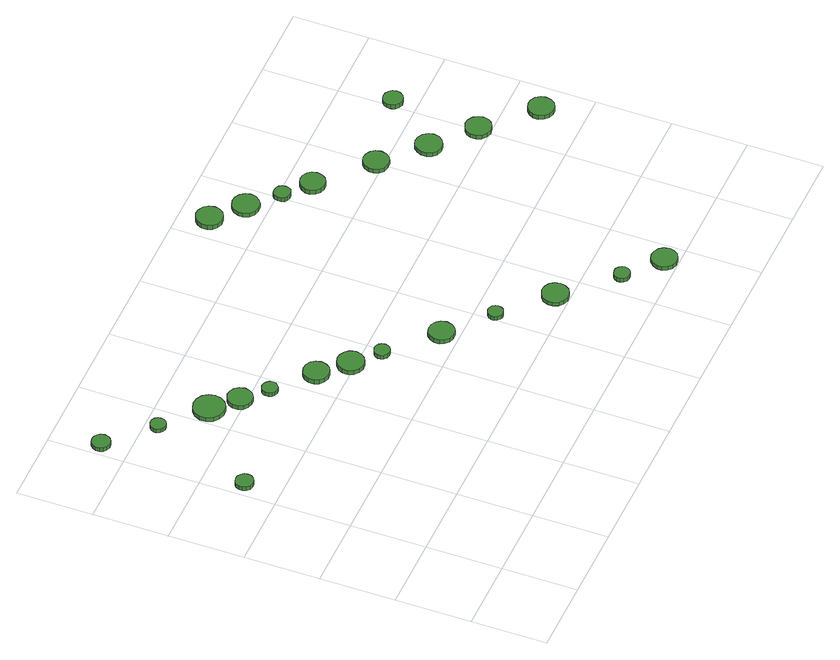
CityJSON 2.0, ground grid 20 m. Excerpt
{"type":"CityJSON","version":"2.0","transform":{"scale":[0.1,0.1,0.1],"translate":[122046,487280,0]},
"CityObjects":{
"tree1":{"type":"SolitaryVegetationObject","attributes":{"function":"something"},"geometry":[{"type":"MultiSurface","lod":"1","boundaries":[[[0,1,2,3,4,5,6,7,8,9,10,11,12,13,14]],[[15,16,17,18,19,20,21,22,23,24,25,26,27,28,29]],[[0,29,28,1]],[[1,28,27,2]],[[2,27,26,3]],[[3,26,25,4]],[[4,25,24,5]],[[5,24,23,6]],[[6,23,22,7]],[[7,22,21,8]],[[8,21,20,9]],[[9,20,19,10]],[[10,19,18,11]],[[11,18,17,12]],[[12,17,16,13]],[[13,16,15,14]],[[14,15,29,0]]]}]},
"tree2":{"type":"SolitaryVegetationObject","attributes":{"function":"something"},"geometry":[{"type":"MultiSurface","lod":"1","boundaries":[[[30,31,32,33,34,35,36,37,38,39,40,41,42,43,44]],[[45,46,47,48,49,50,51,52,53,54,55,56,57,58,59]],[[30,59,58,31]],[[31,58,57,32]],[[32,57,56,33]],[[33,56,55,34]],[[34,55,54,35]],[[35,54,53,36]],[[36,53,52,37]],[[37,52,51,38]],[[38,51,50,39]],[[39,50,49,40]],[[40,49,48,41]],[[41,48,47,42]],[[42,47,46,43]],[[43,46,45,44]],[[44,45,59,30]]]}]},
"tree3":{"type":"SolitaryVegetationObject","attributes":{"function":"something"},"geometry":[{"type":"MultiSurface","lod":"1","boundaries":[[[60,61,62,63,64,65,66,67,68,69,70,71,72,73,74]],[[75,76,77,78,79,80,81,82,83,84,85,86,87,88,89]],[[60,89,88,61]],[[61,88,87,62]],[[62,87,86,63]],[[63,86,85,64]],[[64,85,84,65]],[[65,84,83,66]],[[66,83,82,67]],[[67,82,81,68]],[[68,81,80,69]],[[69,80,79,70]],[[70,79,78,71]],[[71,78,77,72]],[[72,77,76,73]],[[73,76,75,74]],[[74,75,89,60]]]}]},
"tree4":{"type":"SolitaryVegetationObject","attributes":{"function":"something"},"geometry":[{"type":"MultiSurface","lod":"1","boundaries":[[[90,91,92,93,94,95,96,97,98,99,100,101,102,103,104]],[[105,106,107,108,109,110,111,112,113,114,115,116,117,118,119]],[[90,119,118,91]],[[91,118,117,92]],[[92,117,116,93]],[[93,116,115,94]],[[94,115,114,95]],[[95,114,113,96]],[[96,113,112,97]],[[97,112,111,98]],[[98,111,110,99]],[[99,110,109,100]],[[100,109,108,101]],[[101,108,107,102]],[[102,107,106,103]],[[103,106,105,104]],[[104,105,119,90]]]}]},
"tree5":{"type":"SolitaryVegetationObject","attributes":{"function":"something"},"geometry":[{"type":"MultiSurface","lod":"1","boundaries":[[[120,121,122,123,124,125,126,127,128,129,130,131,132,133,134]],[[135,136,137,138,139,140,141,142,143,144,145,146,147,148,149]],[[120,149,148,121]],[[121,148,147,122]],[[122,147,146,123]],[[123,146,145,124]],[[124,145,144,125]],[[125,144,143,126]],[[126,143,142,127]],[[127,142,141,128]],[[128,141,140,129]],[[129,140,139,130]],[[130,139,138,131]],[[131,138,137,132]],[[132,137,136,133]],[[133,136,135,134]],[[134,135,149,120]]]}]},
"tree6":{"type":"SolitaryVegetationObject","attributes":{"function":"something"},"geometry":[{"type":"MultiSurface","lod":"1","boundaries":[[[150,151,152,153,154,155,156,157,158,159,160,161,162,163,164]],[[165,166,167,168,169,170,171,172,173,174,175,176,177,178,179]],[[150,179,178,151]],[[151,178,177,152]],[[152,177,176,153]],[[153,176,175,154]],[[154,175,174,155]],[[155,174,173,156]],[[156,173,172,157]],[[157,172,171,158]],[[158,171,170,159]],[[159,170,169,160]],[[160,169,168,161]],[[161,168,167,162]],[[162,167,166,163]],[[163,166,165,164]],[[164,165,179,150]]]}]},
"tree7":{"type":"SolitaryVegetationObject","attributes":{"function":"something"},"geometry":[{"type":"MultiSurface","lod":"1","boundaries":[[[180,181,182,183,184,185,186,187,188,189,190,191,192,193,194]],[[195,196,197,198,199,200,201,202,203,204,205,206,207,208,209]],[[180,209,208,181]],[[181,208,207,182]],[[182,207,206,183]],[[183,206,205,184]],[[184,205,204,185]],[[185,204,203,186]],[[186,203,202,187]],[[187,202,201,188]],[[188,201,200,189]],[[189,200,199,190]],[[190,199,198,191]],[[191,198,197,192]],[[192,197,196,193]],[[193,196,195,194]],[[194,195,209,180]]]}]},
"tree8":{"type":"SolitaryVegetationObject","attributes":{"function":"something"},"geometry":[{"type":"MultiSurface","lod":"1","boundaries":[[[210,211,212,213,214,215,216,217,218,219,220,221,222,223,224]],[[225,226,227,228,229,230,231,232,233,234,235,236,237,238,239]],[[210,239,238,211]],[[211,238,237,212]],[[212,237,236,213]],[[213,236,235,214]],[[214,235,234,215]],[[215,234,233,216]],[[216,233,232,217]],[[217,232,231,218]],[[218,231,230,219]],[[219,230,229,220]],[[220,229,228,221]],[[221,228,227,222]],[[222,227,226,223]],[[223,226,225,224]],[[224,225,239,210]]]}]},
"tree9":{"type":"SolitaryVegetationObject","attributes":{"function":"something"},"geometry":[{"type":"MultiSurface","lod":"1","boundaries":[[[240,241,242,243,244,245,246,247,248,249,250,251,252,253,254]],[[255,256,257,258,259,260,261,262,263,264,265,266,267,268,269]],[[240,269,268,241]],[[241,268,267,242]],[[242,267,266,243]],[[243,266,265,244]],[[244,265,264,245]],[[245,264,263,246]],[[246,263,262,247]],[[247,262,261,248]],[[248,261,260,249]],[[249,260,259,250]],[[250,259,258,251]],[[251,258,257,252]],[[252,257,256,253]],[[253,256,255,254]],[[254,255,269,240]]]}]},
"tree10":{"type":"SolitaryVegetationObject","attributes":{"function":"something"},"geometry":[{"type":"MultiSurface","lod":"1","boundaries":[[[270,271,272,273,274,275,276,277,278,279,280,281,282,283,284]],[[285,286,287,288,289,290,291,292,293,294,295,296,297,298,299]],[[270,299,298,271]],[[271,298,297,272]],[[272,297,296,273]],[[273,296,295,274]],[[274,295,294,275]],[[275,294,293,276]],[[276,293,292,277]],[[277,292,291,278]],[[278,291,290,279]],[[279,290,289,280]],[[280,289,288,281]],[[281,288,287,282]],[[282,287,286,283]],[[283,286,285,284]],[[284,285,299,270]]]}]},
"tree11":{"type":"SolitaryVegetationObject","attributes":{"function":"something"},"geometry":[{"type":"MultiSurface","lod":"1","boundaries":[[[300,301,302,303,304,305,306,307,308,309,310,311,312,313,314]],[[315,316,317,318,319,320,321,322,323,324,325,326,327,328,329]],[[300,329,328,301]],[[301,328,327,302]],[[302,327,326,303]],[[303,326,325,304]],[[304,325,324,305]],[[305,324,323,306]],[[306,323,322,307]],[[307,322,321,308]],[[308,321,320,309]],[[309,320,319,310]],[[310,319,318,311]],[[311,318,317,312]],[[312,317,316,313]],[[313,316,315,314]],[[314,315,329,300]]]}]},
"tree12":{"type":"SolitaryVegetationObject","attributes":{"function":"something"},"geometry":[{"type":"MultiSurface","lod":"1","boundaries":[[[330,331,332,333,334,335,336,337,338,339,340,341,342,343,344]],[[345,346,347,348,349,350,351,352,353,354,355,356,357,358,359]],[[330,359,358,331]],[[331,358,357,332]],[[332,357,356,333]],[[333,356,355,334]],[[334,355,354,335]],[[335,354,353,336]],[[336,353,352,337]],[[337,352,351,338]],[[338,351,350,339]],[[339,350,349,340]],[[340,349,348,341]],[[341,348,347,342]],[[342,347,346,343]],[[343,346,345,344]],[[344,345,359,330]]]}]},
"tree13":{"type":"SolitaryVegetationObject","attributes":{"function":"something"},"geometry":[{"type":"MultiSurface","lod":"1","boundaries":[[[360,361,362,363,364,365,366,367,368,369,370,371,372,373,374]],[[375,376,377,378,379,380,381,382,383,384,385,386,387,388,389]],[[360,389,388,361]],[[361,388,387,362]],[[362,387,386,363]],[[363,386,385,364]],[[364,385,384,365]],[[365,384,383,366]],[[366,383,382,367]],[[367,382,381,368]],[[368,381,380,369]],[[369,380,379,370]],[[370,379,378,371]],[[371,378,377,372]],[[372,377,376,373]],[[373,376,375,374]],[[374,375,389,360]]]}]},
"tree14":{"type":"SolitaryVegetationObject","attributes":{"function":"something"},"geometry":[{"type":"MultiSurface","lod":"1","boundaries":[[[390,391,392,393,394,395,396,397,398,399,400,401,402,403,404]],[[405,406,407,408,409,410,411,412,413,414,415,416,417,418,419]],[[390,419,418,391]],[[391,418,417,392]],[[392,417,416,393]],[[393,416,415,394]],[[394,415,414,395]],[[395,414,413,396]],[[396,413,412,397]],[[397,412,411,398]],[[398,411,410,399]],[[399,410,409,400]],[[400,409,408,401]],[[401,408,407,402]],[[402,407,406,403]],[[403,406,405,404]],[[404,405,419,390]]]}]},
"tree15":{"type":"SolitaryVegetationObject","attributes":{"function":"something"},"geometry":[{"type":"MultiSurface","lod":"1","boundaries":[[[420,421,422,423,424,425,426,427,428,429,430,431,432,433,434]],[[435,436,437,438,439,440,441,442,443,444,445,446,447,448,449]],[[420,449,448,421]],[[421,448,447,422]],[[422,447,446,423]],[[423,446,445,424]],[[424,445,444,425]],[[425,444,443,426]],[[426,443,442,427]],[[427,442,441,428]],[[428,441,440,429]],[[429,440,439,430]],[[430,439,438,431]],[[431,438,437,432]],[[432,437,436,433]],[[433,436,435,434]],[[434,435,449,420]]]}]},
"tree16":{"type":"SolitaryVegetationObject","attributes":{"function":"something"},"geometry":[{"type":"MultiSurface","lod":"1","boundaries":[[[450,451,452,453,454,455,456,457,458,459,460,461,462,463,464]],[[465,466,467,468,469,470,471,472,473,474,475,476,477,478,479]],[[450,479,478,451]],[[451,478,477,452]],[[452,477,476,453]],[[453,476,475,454]],[[454,475,474,455]],[[455,474,473,456]],[[456,473,472,457]],[[457,472,471,458]],[[458,471,470,459]],[[459,470,469,460]],[[460,469,468,461]],[[461,468,467,462]],[[462,467,466,463]],[[463,466,465,464]],[[464,465,479,450]]]}]},
"tree17":{"type":"SolitaryVegetationObject","attributes":{"function":"something"},"geometry":[{"type":"MultiSurface","lod":"1","boundaries":[[[480,481,482,483,484,485,486,487,488,489,490,491,492,493,494]],[[495,496,497,498,499,500,501,502,503,504,505,506,507,508,509]],[[480,509,508,481]],[[481,508,507,482]],[[482,507,506,483]],[[483,506,505,484]],[[484,505,504,485]],[[485,504,503,486]],[[486,503,502,487]],[[487,502,501,488]],[[488,501,500,489]],[[489,500,499,490]],[[490,499,498,491]],[[491,498,497,492]],[[492,497,496,493]],[[493,496,495,494]],[[494,495,509,480]]]}]},
"tree18":{"type":"SolitaryVegetationObject","attributes":{"function":"something"},"geometry":[{"type":"MultiSurface","lod":"1","boundaries":[[[510,511,512,513,514,515,516,517,518,519,520,521,522,523,524]],[[525,526,527,528,529,530,531,532,533,534,535,536,537,538,539]],[[510,539,538,511]],[[511,538,537,512]],[[512,537,536,513]],[[513,536,535,514]],[[514,535,534,515]],[[515,534,533,516]],[[516,533,532,517]],[[517,532,531,518]],[[518,531,530,519]],[[519,530,529,520]],[[520,529,528,521]],[[521,528,527,522]],[[522,527,526,523]],[[523,526,525,524]],[[524,525,539,510]]]}]},
"tree19":{"type":"SolitaryVegetationObject","attributes":{"function":"something"},"geometry":[{"type":"MultiSurface","lod":"1","boundaries":[[[540,541,542,543,544,545,546,547,548,549,550,551,552,553,554]],[[555,556,557,558,559,560,561,562,563,564,565,566,567,568,569]],[[540,569,568,541]],[[541,568,567,542]],[[542,567,566,543]],[[543,566,565,544]],[[544,565,564,545]],[[545,564,563,546]],[[546,563,562,547]],[[547,562,561,548]],[[548,561,560,549]],[[549,560,559,550]],[[550,559,558,551]],[[551,558,557,552]],[[552,557,556,553]],[[553,556,555,554]],[[554,555,569,540]]]}]},
"tree20":{"type":"SolitaryVegetationObject","attributes":{"function":"something"},"geometry":[{"type":"MultiSurface","lod":"1","boundaries":[[[570,571,572,573,574,575,576,577,578,579,580,581,582,583,584]],[[585,586,587,588,589,590,591,592,593,594,595,596,597,598,599]],[[570,599,598,571]],[[571,598,597,572]],[[572,597,596,573]],[[573,596,595,574]],[[574,595,594,575]],[[575,594,593,576]],[[576,593,592,577]],[[577,592,591,578]],[[578,591,590,579]],[[579,590,589,580]],[[580,589,588,581]],[[581,588,587,582]],[[582,587,586,583]],[[583,586,585,584]],[[584,585,599,570]]]}]},
"tree21":{"type":"SolitaryVegetationObject","attributes":{"function":"something"},"geometry":[{"type":"MultiSurface","lod":"1","boundaries":[[[600,601,602,603,604,605,606,607,608,609,610,611,612,613,614]],[[615,616,617,618,619,620,621,622,623,624,625,626,627,628,629]],[[600,629,628,601]],[[601,628,627,602]],[[602,627,626,603]],[[603,626,625,604]],[[604,625,624,605]],[[605,624,623,606]],[[606,623,622,607]],[[607,622,621,608]],[[608,621,620,609]],[[609,620,619,610]],[[610,619,618,611]],[[611,618,617,612]],[[612,617,616,613]],[[613,616,615,614]],[[614,615,629,600]]]}]},
"tree22":{"type":"SolitaryVegetationObject","attributes":{"function":"something"},"geometry":[{"type":"MultiSurface","lod":"1","boundaries":[[[630,631,632,633,634,635,636,637,638,639,640,641,642,643,644]],[[645,646,647,648,649,650,651,652,653,654,655,656,657,658,659]],[[630,659,658,631]],[[631,658,657,632]],[[632,657,656,633]],[[633,656,655,634]],[[634,655,654,635]],[[635,654,653,636]],[[636,653,652,637]],[[637,652,651,638]],[[638,651,650,639]],[[639,650,649,640]],[[640,649,648,641]],[[641,648,647,642]],[[642,647,646,643]],[[643,646,645,644]],[[644,645,659,630]]]}]},
"tree23":{"type":"SolitaryVegetationObject","attributes":{"function":"something"},"geometry":[{"type":"MultiSurface","lod":"1","boundaries":[[[660,661,662,663,664,665,666,667,668,669,670,671,672,673,674]],[[675,676,677,678,679,680,681,682,683,684,685,686,687,688,689]],[[660,689,688,661]],[[661,688,687,662]],[[662,687,686,663]],[[663,686,685,664]],[[664,685,684,665]],[[665,684,683,666]],[[666,683,682,667]],[[667,682,681,668]],[[668,681,680,669]],[[669,680,679,670]],[[670,679,678,671]],[[671,678,677,672]],[[672,677,676,673]],[[673,676,675,674]],[[674,675,689,660]]]}]}
},
"vertices":[
[59,695,17],[57,704,17],[51,712,17],[42,717,17],[33,718,17],[23,715,17],[16,709,17],[12,700,17],[12,690,17],[16,681,17],[23,674,17],[33,671,17],[42,672,17],[51,677,17],[57,685,17],[57,685,5],[51,677,5],[42,672,5],[33,671,5],[23,674,5],[16,681,5],[12,690,5],[12,700,5],[16,709,5],[23,715,5],[33,718,5],[42,717,5],[51,712,5],[57,704,5],[59,695,5],
[56,1072,16],[54,1082,16],[48,1090,16],[39,1095,16],[29,1096,16],[19,1093,16],[12,1086,16],[8,1077,16],[8,1067,16],[12,1057,16],[19,1051,16],[29,1047,16],[39,1049,16],[48,1054,16],[54,1062,16],[54,1062,4],[48,1054,4],[39,1049,4],[29,1047,4],[19,1051,4],[12,1057,4],[8,1067,4],[8,1077,4],[12,1086,4],[19,1093,4],[29,1096,4],[39,1095,4],[48,1090,4],[54,1082,4],[56,1072,4],
[164,967,14],[162,975,14],[157,982,14],[150,986,14],[141,987,14],[133,984,14],[127,979,14],[123,971,14],[123,962,14],[127,954,14],[133,949,14],[141,946,14],[150,947,14],[157,951,14],[162,958,14],[162,958,2],[157,951,2],[150,947,2],[141,946,2],[133,949,2],[127,954,2],[123,962,2],[123,971,2],[127,979,2],[133,984,2],[141,987,2],[150,986,2],[157,982,2],[162,975,2],[164,967,2],
[284,872,17],[281,889,17],[271,903,17],[256,911,17],[239,913,17],[223,908,17],[210,897,17],[203,881,17],[203,864,17],[210,848,17],[223,837,17],[239,832,17],[256,833,17],[271,842,17],[281,856,17],[281,856,4],[271,842,4],[256,833,4],[239,832,4],[223,837,4],[210,848,4],[203,864,4],[203,881,4],[210,897,4],[223,908,4],[239,913,4],[256,911,4],[271,903,4],[281,889,4],[284,872,4],
[337,815,15],[334,829,15],[326,840,15],[314,846,15],[301,848,15],[288,844,15],[278,835,15],[272,822,15],[272,808,15],[278,796,15],[288,787,15],[301,783,15],[314,784,15],[326,791,15],[334,802,15],[334,802,3],[326,791,3],[314,784,3],[301,783,3],[288,787,3],[278,796,3],[272,808,3],[272,822,3],[278,835,3],[288,844,3],[301,848,3],[314,846,3],[326,840,3],[334,829,3],[337,815,3],
[383,760,15],[382,769,15],[376,776,15],[369,780,15],[360,781,15],[352,778,15],[345,773,15],[342,765,15],[342,756,15],[345,748,15],[352,742,15],[360,739,15],[369,740,15],[376,745,15],[382,752,15],[382,752,3],[376,745,3],[369,740,3],[360,739,3],[352,742,3],[345,748,3],[342,756,3],[342,765,3],[345,773,3],[352,778,3],[360,781,3],[369,780,3],[376,776,3],[382,769,3],[383,760,3],
[491,676,17],[488,690,17],[480,701,17],[468,708,17],[454,710,17],[440,705,17],[430,696,17],[424,683,17],[424,669,17],[430,656,17],[440,647,17],[454,643,17],[468,644,17],[480,651,17],[488,662,17],[488,662,4],[480,651,4],[468,644,4],[454,643,4],[440,647,4],[430,656,4],[424,669,4],[424,683,4],[430,696,4],[440,705,4],[454,710,4],[468,708,4],[480,701,4],[488,690,4],[491,676,4],
[557,611,16],[554,626,16],[545,637,16],[532,645,16],[518,646,16],[504,642,16],[493,632,16],[487,619,16],[487,604,16],[493,591,16],[504,581,16],[518,576,16],[532,578,16],[545,585,16],[554,597,16],[554,597,3],[545,585,3],[532,578,3],[518,576,3],[504,581,3],[493,591,3],[487,604,3],[487,619,3],[493,632,3],[504,642,3],[518,646,3],[532,645,3],[545,637,3],[554,626,3],[557,611,3],
[609,555,15],[607,564,15],[602,571,15],[594,575,15],[586,576,15],[578,573,15],[571,567,15],[568,559,15],[568,551,15],[571,543,15],[578,537,15],[586,535,15],[594,535,15],[602,540,15],[607,547,15],[607,547,2],[602,540,2],[594,535,2],[586,535,2],[578,537,2],[571,543,2],[568,551,2],[568,559,2],[571,567,2],[578,573,2],[586,576,2],[594,575,2],[602,571,2],[607,564,2],[609,555,2],
[738,445,15],[735,459,15],[727,470,15],[715,477,15],[701,479,15],[687,475,15],[677,465,15],[671,452,15],[671,438,15],[677,426,15],[687,416,15],[701,412,15],[715,413,15],[727,420,15],[735,432,15],[735,432,2],[727,420,2],[715,413,2],[701,412,2],[687,416,2],[677,426,2],[671,438,2],[671,452,2],[677,465,2],[687,475,2],[701,479,2],[715,477,2],[727,470,2],[735,459,2],[738,445,2],
[838,349,14],[836,357,14],[832,364,14],[824,368,14],[816,369,14],[808,366,14],[802,361,14],[798,353,14],[798,345,14],[802,337,14],[808,331,14],[816,329,14],[824,330,14],[832,334,14],[836,341,14],[836,341,2],[832,334,2],[824,330,2],[816,329,2],[808,331,2],[802,337,2],[798,345,2],[798,353,2],[802,361,2],[808,366,2],[816,369,2],[824,368,2],[832,364,2],[836,357,2],[838,349,2],
[968,238,14],[965,252,14],[957,264,14],[944,271,14],[929,273,14],[916,268,14],[905,259,14],[899,245,14],[899,231,14],[905,217,14],[916,208,14],[929,203,14],[944,205,14],[957,212,14],[965,224,14],[965,224,2],[957,212,2],[944,205,2],[929,203,2],[916,208,2],[905,217,2],[899,231,2],[899,245,2],[905,259,2],[916,268,2],[929,273,2],[944,271,2],[957,264,2],[965,252,2],[968,238,2],
[1080,113,15],[1078,121,15],[1073,128,15],[1065,133,15],[1057,133,15],[1048,131,15],[1042,125,15],[1038,117,15],[1038,108,15],[1042,100,15],[1048,94,15],[1057,92,15],[1065,93,15],[1073,97,15],[1078,104,15],[1078,104,2],[1073,97,2],[1065,93,2],[1057,92,2],[1048,94,2],[1042,100,2],[1038,108,2],[1038,117,2],[1042,125,2],[1048,131,2],[1057,133,2],[1065,133,2],[1073,128,2],[1078,121,2],[1080,113,2],
[1181,36,15],[1178,50,15],[1170,61,15],[1157,68,15],[1143,70,15],[1130,66,15],[1120,56,15],[1114,43,15],[1114,29,15],[1120,16,15],[1130,7,15],[1143,3,15],[1157,4,15],[1170,11,15],[1178,23,15],[1178,23,3],[1170,11,3],[1157,4,3],[1143,3,3],[1130,7,3],[1120,16,3],[1114,29,3],[1114,43,3],[1120,56,3],[1130,66,3],[1143,70,3],[1157,68,3],[1170,61,3],[1178,50,3],[1181,36,3],
[899,1123,14],[896,1137,14],[888,1149,14],[875,1156,14],[860,1158,14],[846,1153,14],[836,1144,14],[830,1130,14],[830,1116,14],[836,1102,14],[846,1093,14],[860,1088,14],[875,1090,14],[888,1097,14],[896,1109,14],[896,1109,1],[888,1097,1],[875,1090,1],[860,1088,1],[846,1093,1],[836,1102,1],[830,1116,1],[830,1130,1],[836,1144,1],[846,1153,1],[860,1158,1],[875,1156,1],[888,1149,1],[896,1137,1],[899,1123,1],
[973,1057,14],[970,1071,14],[961,1083,14],[949,1090,14],[934,1092,14],[920,1087,14],[909,1078,14],[903,1064,14],[903,1050,14],[909,1036,14],[920,1026,14],[934,1022,14],[949,1023,14],[961,1031,14],[970,1043,14],[970,1043,2],[961,1031,2],[949,1023,2],[934,1022,2],[920,1026,2],[909,1036,2],[903,1050,2],[903,1064,2],[909,1078,2],[920,1087,2],[934,1092,2],[949,1090,2],[961,1083,2],[970,1071,2],[973,1057,2],
[1031,990,14],[1029,999,14],[1024,1006,14],[1016,1010,14],[1007,1011,14],[998,1009,14],[991,1003,14],[988,994,14],[988,985,14],[991,977,14],[998,971,14],[1007,968,14],[1016,969,14],[1024,973,14],[1029,981,14],[1029,981,1],[1024,973,1],[1016,969,1],[1007,968,1],[998,971,1],[991,977,1],[988,985,1],[988,994,1],[991,1003,1],[998,1009,1],[1007,1011,1],[1016,1010,1],[1024,1006,1],[1029,999,1],[1031,990,1],
[1104,935,14],[1101,948,14],[1093,959,14],[1081,966,14],[1068,967,14],[1055,963,14],[1045,954,14],[1039,942,14],[1039,928,14],[1045,915,14],[1055,906,14],[1068,902,14],[1081,903,14],[1093,910,14],[1101,921,14],[1101,921,1],[1093,910,1],[1081,903,1],[1068,902,1],[1055,906,1],[1045,915,1],[1039,928,1],[1039,942,1],[1045,954,1],[1055,963,1],[1068,967,1],[1081,966,1],[1093,959,1],[1101,948,1],[1104,935,1],
[1231,818,15],[1228,832,15],[1220,843,15],[1208,850,15],[1194,852,15],[1180,847,15],[1170,838,15],[1164,825,15],[1164,811,15],[1170,798,15],[1180,789,15],[1194,785,15],[1208,786,15],[1220,793,15],[1228,804,15],[1228,804,3],[1220,793,3],[1208,786,3],[1194,785,3],[1180,789,3],[1170,798,3],[1164,811,3],[1164,825,3],[1170,838,3],[1180,847,3],[1194,852,3],[1208,850,3],[1220,843,3],[1228,832,3],[1231,818,3],
[1335,721,15],[1332,735,15],[1323,747,15],[1311,754,15],[1296,756,15],[1282,751,15],[1272,741,15],[1266,728,15],[1266,713,15],[1272,700,15],[1282,690,15],[1296,686,15],[1311,687,15],[1323,695,15],[1332,706,15],[1332,706,3],[1323,695,3],[1311,687,3],[1296,686,3],[1282,690,3],[1272,700,3],[1266,713,3],[1266,728,3],[1272,741,3],[1282,751,3],[1296,756,3],[1311,754,3],[1323,747,3],[1332,735,3],[1335,721,3],
[1436,631,15],[1433,645,15],[1425,656,15],[1413,663,15],[1399,665,15],[1385,660,15],[1375,651,15],[1369,638,15],[1369,624,15],[1375,611,15],[1385,602,15],[1399,597,15],[1413,599,15],[1425,606,15],[1433,617,15],[1433,617,3],[1425,606,3],[1413,599,3],[1399,597,3],[1385,602,3],[1375,611,3],[1369,624,3],[1369,638,3],[1375,651,3],[1385,660,3],[1399,665,3],[1413,663,3],[1425,656,3],[1433,645,3],[1436,631,3],
[1440,861,16],[1438,872,16],[1431,880,16],[1422,886,16],[1411,887,16],[1401,884,16],[1393,876,16],[1389,867,16],[1389,856,16],[1393,846,16],[1401,839,16],[1411,835,16],[1422,837,16],[1431,842,16],[1438,851,16],[1438,851,3],[1431,842,3],[1422,837,3],[1411,835,3],[1401,839,3],[1393,846,3],[1389,856,3],[1389,867,3],[1393,876,3],[1401,884,3],[1411,887,3],[1422,886,3],[1431,880,3],[1438,872,3],[1440,861,3],
[1560,516,13],[1557,529,13],[1549,541,13],[1536,548,13],[1523,549,13],[1509,545,13],[1499,535,13],[1493,523,13],[1493,509,13],[1499,496,13],[1509,486,13],[1523,482,13],[1536,483,13],[1549,490,13],[1557,502,13],[1557,502,0],[1549,490,0],[1536,483,0],[1523,482,0],[1509,486,0],[1499,496,0],[1493,509,0],[1493,523,0],[1499,535,0],[1509,545,0],[1523,549,0],[1536,548,0],[1549,541,0],[1557,529,0],[1560,516,0]
]}
